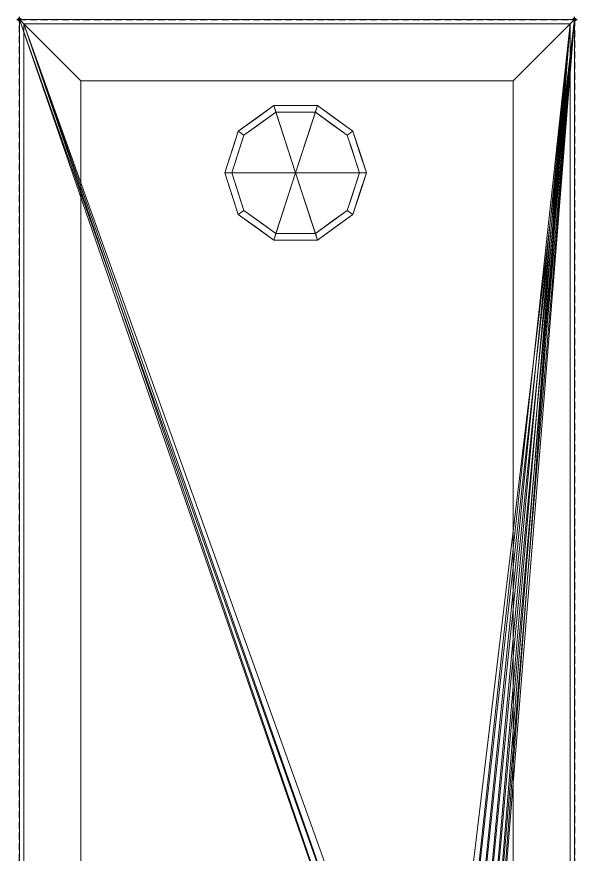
# Model space of a CAD drawing. Header units: millimetres. Extents: x -1 to 200, y -600 to 1.
# Drawn here: x -1 to 200, y -299.5 to 1 of the extents above; entities that cross this region are included whole.
import ezdxf

# ---------------------------------------------------------------- set-up
doc = ezdxf.new("R2010")
doc.units = ezdxf.units.MM
doc.header["$PDMODE"] = 34
doc.linetypes.add('NASCOSTA', pattern=[0.381, 0.254, -0.127])
for name, color, linetype in [('IQ_200_3D', 1, 'Continuous'), ('IQ_204_2D', 7, 'Continuous'), ('IQ_204_3D', 7, 'Continuous'), ('IQ_INS_3D', 3, 'Continuous')]:
    doc.layers.add(name, color=color, linetype=linetype)

msp = doc.modelspace()

# ---------------------------------------------------------------- linework, layer by layer
at = {"layer": 'IQ_204_2D', "linetype": 'NASCOSTA', "ltscale": 10}
for p, q in [((0, 0), (199, 0)), ((199, 0), (199, -599)), ((0, -599), (0, 0))]:
    msp.add_line(p, q, dxfattribs=at)
at = {"layer": 'IQ_INS_3D'}
for p in [(0, 0), (199, 0)]:
    msp.add_point(p, dxfattribs=at)

# ---------------------------------------------------------------- meshes
at = {"layer": 'IQ_200_3D', "lineweight": 5}
mesh = msp.add_polyface(dxfattribs=at)
corners = [(199, 0, 599), (0, 0, 599), (0, -554, 599), (22, -554, 599), (22, -22, 599), (177, -22, 599), (177, -554, 599), (199, -554, 599)]
mesh.append_faces([[corners[k] for k in face] for face in [(4, 1, 2, 3)]], dxfattribs={"vtx0": -1})
mesh.append_faces([[corners[k] for k in face] for face in [(7, 0, 5, 6)]], dxfattribs={"vtx1": -1})
mesh.append_faces([[corners[k] for k in face] for face in [(4, 5, 0, 1)]], dxfattribs={"vtx1": -1, "vtx3": -1})
mesh = msp.add_polyface(dxfattribs=at)
corners = [(199, 0, 599), (199, 0, 149), (0, 0, 149), (0, 0, 599)]
mesh.append_faces([[corners[k] for k in face] for face in [(0, 1, 2, 3)]])
mesh = msp.add_polyface(dxfattribs=at)
corners = [(0, 0, 599), (0, 0, 149), (0, -554, 149), (0, -554, 599)]
mesh.append_faces([[corners[k] for k in face] for face in [(0, 1, 2, 3)]])
mesh = msp.add_polyface(dxfattribs=at)
corners = [(22, -552.41, 149), (22, -554, 149), (0, -554, 149), (0, 0, 149), (199, 0, 149), (199, -554, 149), (177, -554, 149), (177, -552.41, 149), (165.45, -426.18, 149), (165.02, -422.9, 149), (163.75, -419.83, 149), (161.73, -417.2, 149), (159.1, -415.19, 149), (156.04, -413.92, 149), (152.75, -413.48, 149), (149.46, -413.92, 149), (146.4, -415.19, 149), (143.77, -417.2, 149), (141.75, -419.83, 149), (140.48, -422.9, 149), (140.05, -426.18, 149), (140.48, -429.47, 149), (141.75, -432.53, 149), (143.77, -435.17, 149), (146.4, -437.18, 149), (149.46, -438.45, 149), (152.75, -438.88, 149), (156.04, -438.45, 149), (159.1, -437.18, 149), (161.73, -435.17, 149), (163.75, -432.53, 149), (165.02, -429.47, 149)]
mesh.append_faces([[corners[k] for k in face] for face in [(26, 7, 25), (14, 4, 13), (24, 0, 23), (20, 2, 19), (15, 4, 14)]], dxfattribs={"vtx0": -1, "vtx1": -1})
mesh.append_faces([[corners[k] for k in face] for face in [(5, 7, 28, 29)]], dxfattribs={"vtx0": -1, "vtx1": -1, "vtx3": -1})
mesh.append_faces([[corners[k] for k in face] for face in [(5, 29, 30), (5, 30, 31), (4, 9, 10), (9, 4, 5, 8), (3, 17, 18, 2)]], dxfattribs={"vtx0": -1, "vtx2": -1})
mesh.append_faces([[corners[k] for k in face] for face in [(1, 2, 0)]], dxfattribs={"vtx1": -1})
mesh.append_faces([[corners[k] for k in face] for face in [(26, 27, 7), (27, 28, 7), (31, 8, 5), (10, 11, 4), (12, 13, 4), (11, 12, 4), (22, 23, 0), (21, 22, 0), (16, 17, 3), (18, 19, 2)]], dxfattribs={"vtx1": -1, "vtx2": -1})
mesh.append_faces([[corners[k] for k in face] for face in [(20, 21, 0, 2)]], dxfattribs={"vtx1": -1, "vtx2": -1, "vtx3": -1})
mesh.append_faces([[corners[k] for k in face] for face in [(24, 25, 7, 0), (3, 4, 15, 16)]], dxfattribs={"vtx1": -1, "vtx3": -1})
mesh.append_faces([[corners[k] for k in face] for face in [(5, 6, 7)]], dxfattribs={"vtx2": -1})
mesh = msp.add_polyface(dxfattribs=at)
corners = [(199, -554, 599), (199, -554, 149), (199, 0, 149), (199, 0, 599)]
mesh.append_faces([[corners[k] for k in face] for face in [(0, 1, 2, 3)]])
mesh = msp.add_polyface(dxfattribs=at)
corners = [(177, -22, 597.41), (22, -22, 597.41), (22, -477.41, 597.41), (1.59, -477.41, 597.41), (1.59, -1.59, 597.41), (197.41, -1.59, 597.41), (197.41, -477.41, 597.41), (177, -477.41, 597.41)]
mesh.append_faces([[corners[k] for k in face] for face in [(0, 5, 6, 7)]], dxfattribs={"vtx0": -1})
mesh.append_faces([[corners[k] for k in face] for face in [(3, 4, 1, 2)]], dxfattribs={"vtx1": -1})
mesh.append_faces([[corners[k] for k in face] for face in [(0, 1, 4, 5)]], dxfattribs={"vtx1": -1, "vtx3": -1})
mesh = msp.add_polyface(dxfattribs=at)
corners = [(1.59, -1.59, 597.41), (1.59, -1.59, 194), (197.41, -1.59, 194), (197.41, -1.59, 597.41)]
mesh.append_faces([[corners[k] for k in face] for face in [(0, 1, 2, 3)]])
mesh = msp.add_polyface(dxfattribs=at)
corners = [(1.59, -1.59, 194), (1.59, -1.59, 597.41), (1.59, -477.41, 597.41), (1.59, -477.41, 595.82), (1.59, -550.82, 595.82), (1.59, -550.82, 554.24), (1.59, -552.41, 554.24), (1.59, -552.41, 194)]
mesh.append_faces([[corners[k] for k in face] for face in [(7, 5, 6)]], dxfattribs={"vtx0": -1})
mesh.append_faces([[corners[k] for k in face] for face in [(5, 7, 3)]], dxfattribs={"vtx0": -1, "vtx1": -1, "vtx2": -1})
mesh.append_faces([[corners[k] for k in face] for face in [(3, 7, 0, 1)]], dxfattribs={"vtx0": -1, "vtx3": -1})
mesh.append_faces([[corners[k] for k in face] for face in [(4, 5, 3)]], dxfattribs={"vtx1": -1})
mesh.append_faces([[corners[k] for k in face] for face in [(1, 2, 3)]], dxfattribs={"vtx2": -1})
mesh = msp.add_polyface(dxfattribs=at)
corners = [(22, -552.41, 194), (177, -552.41, 194), (197.41, -552.41, 194), (197.41, -1.59, 194), (1.59, -1.59, 194), (1.59, -552.41, 194), (140.05, -426.18, 194), (140.48, -422.9, 194), (141.75, -419.83, 194), (143.77, -417.2, 194), (146.4, -415.19, 194), (149.46, -413.92, 194), (152.75, -413.48, 194), (156.04, -413.92, 194), (159.1, -415.19, 194), (161.73, -417.2, 194), (163.75, -419.83, 194), (165.02, -422.9, 194), (165.45, -426.18, 194), (165.02, -429.47, 194), (163.75, -432.53, 194), (161.73, -435.17, 194), (159.1, -437.18, 194), (156.04, -438.45, 194), (152.75, -438.88, 194), (149.46, -438.45, 194), (146.4, -437.18, 194), (143.77, -435.17, 194), (141.75, -432.53, 194), (140.48, -429.47, 194)]
mesh.append_faces([[corners[k] for k in face] for face in [(17, 3, 16), (19, 2, 18), (13, 3, 12), (29, 0, 28), (26, 1, 25)]], dxfattribs={"vtx0": -1, "vtx1": -1})
mesh.append_faces([[corners[k] for k in face] for face in [(22, 1, 2, 21), (2, 20, 21), (1, 24, 25), (4, 9, 10), (5, 7, 8), (0, 29, 6, 5)]], dxfattribs={"vtx0": -1, "vtx2": -1})
mesh.append_faces([[corners[k] for k in face] for face in [(13, 14, 3), (15, 16, 3), (14, 15, 3), (19, 20, 2), (23, 24, 1), (22, 23, 1), (10, 11, 4), (27, 28, 0), (6, 7, 5)]], dxfattribs={"vtx1": -1, "vtx2": -1})
mesh.append_faces([[corners[k] for k in face] for face in [(2, 3, 17, 18), (11, 12, 3, 4), (8, 9, 4, 5), (0, 1, 26, 27)]], dxfattribs={"vtx1": -1, "vtx3": -1})
mesh = msp.add_polyface(dxfattribs=at)
corners = [(197.41, -1.59, 597.41), (197.41, -1.59, 194), (197.41, -552.41, 194), (197.41, -552.41, 554.24), (197.41, -550.82, 554.24), (197.41, -550.82, 595.82), (197.41, -477.41, 595.82), (197.41, -477.41, 597.41)]
mesh.append_faces([[corners[k] for k in face] for face in [(4, 2, 3)]], dxfattribs={"vtx0": -1})
mesh.append_faces([[corners[k] for k in face] for face in [(2, 4, 6, 1)]], dxfattribs={"vtx0": -1, "vtx1": -1, "vtx2": -1})
mesh.append_faces([[corners[k] for k in face] for face in [(5, 6, 4)]], dxfattribs={"vtx1": -1})
mesh.append_faces([[corners[k] for k in face] for face in [(6, 7, 0, 1)]], dxfattribs={"vtx3": -1})
mesh = msp.add_polyface(dxfattribs=at)
corners = [(22, -22, 599), (22, -554, 599), (22, -554, 149), (22, -552.41, 149), (22, -552.41, 194), (22, -552.41, 554.24), (22, -552.41, 597.41), (22, -477.41, 597.41), (22, -22, 597.41)]
mesh.append_faces([[corners[k] for k in face] for face in [(7, 1, 6)]], dxfattribs={"vtx0": -1, "vtx1": -1})
mesh.append_faces([[corners[k] for k in face] for face in [(0, 1, 7, 8)]], dxfattribs={"vtx1": -1})
mesh.append_faces([[corners[k] for k in face] for face in [(5, 6, 1, 4)]], dxfattribs={"vtx1": -1, "vtx2": -1})
mesh.append_faces([[corners[k] for k in face] for face in [(2, 3, 4, 1)]], dxfattribs={"vtx2": -1})
mesh = msp.add_polyface(dxfattribs=at)
corners = [(22, -22, 599), (22, -22, 597.41), (177, -22, 597.41), (177, -22, 599)]
mesh.append_faces([[corners[k] for k in face] for face in [(0, 1, 2, 3)]])
mesh = msp.add_polyface(dxfattribs=at)
corners = [(177, -554, 599), (177, -22, 599), (177, -22, 597.41), (177, -477.41, 597.41), (177, -552.41, 597.41), (177, -552.41, 554.24), (177, -552.41, 194), (177, -552.41, 149), (177, -554, 149)]
mesh.append_faces([[corners[k] for k in face] for face in [(0, 4, 5, 6)]], dxfattribs={"vtx0": -1, "vtx3": -1})
mesh.append_faces([[corners[k] for k in face] for face in [(8, 0, 6, 7)]], dxfattribs={"vtx1": -1})
mesh.append_faces([[corners[k] for k in face] for face in [(0, 1, 3, 4)]], dxfattribs={"vtx1": -1, "vtx3": -1})
mesh.append_faces([[corners[k] for k in face] for face in [(1, 2, 3)]], dxfattribs={"vtx2": -1})
at = {"layer": 'IQ_204_3D', "lineweight": 5}
mesh = msp.add_polyface(dxfattribs=at)
corners = [(99, -55, 149), (124.4, -55, 149), (119.55, -40.07, 149), (106.85, -30.84, 149), (91.15, -30.84, 149), (78.45, -40.07, 149), (73.6, -55, 149)]
mesh.append_faces([[corners[k] for k in face] for face in [(0, 4, 5, 6)]], dxfattribs={"vtx0": -1})
mesh.append_faces([[corners[k] for k in face] for face in [(4, 0, 3)]], dxfattribs={"vtx0": -1, "vtx1": -1})
mesh.append_faces([[corners[k] for k in face] for face in [(0, 1, 2, 3)]], dxfattribs={"vtx3": -1})
mesh = msp.add_polyface(dxfattribs=at)
corners = [(73.6, -55, 149), (78.45, -40.07, 149), (91.15, -30.84, 149), (106.85, -30.84, 149), (119.55, -40.07, 149), (124.4, -55, 149), (124.4, -55, 19.05), (119.55, -40.07, 19.05), (106.85, -30.84, 19.05), (91.15, -30.84, 19.05), (78.45, -40.07, 19.05), (73.6, -55, 19.05), (122.58, -49.38, 149), (121.97, -47.54, 19.05), (113.2, -35.46, 19.05), (113.2, -35.46, 149), (99, -30.84, 149), (99, -30.84, 19.05), (84.8, -35.46, 19.05), (84.8, -35.46, 149), (75.42, -49.38, 19.05), (76.03, -47.54, 149), (121.06, -44.73, 149), (76.94, -44.73, 19.05)]
mesh.append_faces([[corners[k] for k in face] for face in [(6, 12, 5)]], dxfattribs={"vtx0": -1})
mesh.append_faces([[corners[k] for k in face] for face in [(23, 1, 10), (22, 7, 4), (7, 22, 13), (1, 23, 21)]], dxfattribs={"vtx0": -1, "vtx1": -1})
mesh.append_faces([[corners[k] for k in face] for face in [(12, 6, 13), (20, 0, 21)]], dxfattribs={"vtx0": -1, "vtx2": -1})
mesh.append_faces([[corners[k] for k in face] for face in [(22, 12, 13), (23, 20, 21)]], dxfattribs={"vtx1": -1, "vtx2": -1})
mesh.append_faces([[corners[k] for k in face] for face in [(15, 4, 7, 14), (3, 15, 14, 8), (17, 9, 2, 16), (19, 2, 9, 18), (18, 10, 1, 19), (16, 3, 8, 17)]], dxfattribs={"vtx1": -1, "vtx3": -1})
mesh.append_faces([[corners[k] for k in face] for face in [(20, 11, 0)]], dxfattribs={"vtx2": -1})
mesh = msp.add_polyface(dxfattribs=at)
corners = [(73.6, -55, 19.05), (78.45, -40.07, 19.05), (91.15, -30.84, 19.05), (106.85, -30.84, 19.05), (119.55, -40.07, 19.05), (124.4, -55, 19.05), (121.9, -55, 19.05), (117.53, -41.54, 19.05), (106.08, -33.22, 19.05), (91.92, -33.22, 19.05), (80.47, -41.54, 19.05), (76.1, -55, 19.05)]
mesh.append_faces([[corners[k] for k in face] for face in [(1, 10, 11, 0)]], dxfattribs={"vtx0": -1})
mesh.append_faces([[corners[k] for k in face] for face in [(3, 8, 9, 2), (2, 9, 10, 1)]], dxfattribs={"vtx0": -1, "vtx2": -1})
mesh.append_faces([[corners[k] for k in face] for face in [(3, 4, 7, 8)]], dxfattribs={"vtx1": -1, "vtx3": -1})
mesh.append_faces([[corners[k] for k in face] for face in [(4, 5, 6, 7)]], dxfattribs={"vtx3": -1})
mesh = msp.add_polyface(dxfattribs=at)
corners = [(76.1, -55, 19.05), (80.47, -41.54, 19.05), (91.92, -33.22, 19.05), (106.08, -33.22, 19.05), (117.53, -41.54, 19.05), (121.9, -55, 19.05), (121.9, -55, 0), (117.53, -41.54, 0), (106.08, -33.22, 0), (91.92, -33.22, 0), (80.47, -41.54, 0), (76.1, -55, 0), (119.24, -46.8, 0), (119.71, -48.27, 19.05), (111.8, -37.38, 19.05), (111.8, -37.38, 0), (99, -33.22, 19.05), (99, -33.22, 0), (86.2, -37.38, 19.05), (86.2, -37.38, 0), (78.76, -46.8, 19.05), (78.29, -48.27, 0), (120.57, -50.9, 0), (77.43, -50.9, 19.05)]
mesh.append_faces([[corners[k] for k in face] for face in [(22, 5, 6), (23, 11, 0)]], dxfattribs={"vtx0": -1})
mesh.append_faces([[corners[k] for k in face] for face in [(7, 4, 12), (11, 23, 21), (5, 22, 13)]], dxfattribs={"vtx0": -1, "vtx1": -1})
mesh.append_faces([[corners[k] for k in face] for face in [(14, 15, 8, 3), (15, 14, 4, 7), (12, 4, 13), (16, 17, 9, 2), (18, 19, 10, 1), (19, 18, 2, 9), (10, 20, 1), (3, 8, 17, 16), (20, 10, 21)]], dxfattribs={"vtx0": -1, "vtx2": -1})
mesh.append_faces([[corners[k] for k in face] for face in [(22, 12, 13), (23, 20, 21)]], dxfattribs={"vtx1": -1, "vtx2": -1})
mesh = msp.add_polyface(dxfattribs=at)
corners = [(76.1, -55, 0), (80.47, -41.54, 0), (91.92, -33.22, 0), (106.08, -33.22, 0), (117.53, -41.54, 0), (121.9, -55, 0), (99, -55, 0)]
mesh.append_faces([[corners[k] for k in face] for face in [(3, 6, 2)]], dxfattribs={"vtx0": -1, "vtx1": -1})
mesh.append_faces([[corners[k] for k in face] for face in [(1, 2, 6, 0)]], dxfattribs={"vtx1": -1})
mesh.append_faces([[corners[k] for k in face] for face in [(4, 5, 6, 3)]], dxfattribs={"vtx2": -1})
mesh = msp.add_polyface(dxfattribs=at)
corners = [(99, -55, 149), (73.6, -55, 149), (78.45, -69.93, 149), (91.15, -79.16, 149), (106.85, -79.16, 149), (119.55, -69.93, 149), (124.4, -55, 149)]
mesh.append_faces([[corners[k] for k in face] for face in [(0, 4, 5, 6)]], dxfattribs={"vtx0": -1})
mesh.append_faces([[corners[k] for k in face] for face in [(0, 3, 4)]], dxfattribs={"vtx0": -1, "vtx2": -1})
mesh.append_faces([[corners[k] for k in face] for face in [(0, 1, 2, 3)]], dxfattribs={"vtx3": -1})
mesh = msp.add_polyface(dxfattribs=at)
corners = [(124.4, -55, 149), (119.55, -69.93, 149), (106.85, -79.16, 149), (91.15, -79.16, 149), (78.45, -69.93, 149), (73.6, -55, 149), (73.6, -55, 19.05), (78.45, -69.93, 19.05), (91.15, -79.16, 19.05), (106.85, -79.16, 19.05), (119.55, -69.93, 19.05), (124.4, -55, 19.05), (84.8, -74.54, 149), (84.8, -74.54, 19.05), (76.03, -62.46, 19.05), (76.03, -62.46, 149), (99, -79.16, 149), (99, -79.16, 19.05), (113.2, -74.54, 19.05), (113.2, -74.54, 149), (122.58, -60.62, 19.05), (121.97, -62.46, 149), (121.06, -65.27, 19.05)]
mesh.append_faces([[corners[k] for k in face] for face in [(14, 15, 5, 6)]], dxfattribs={"vtx0": -1})
mesh.append_faces([[corners[k] for k in face] for face in [(1, 22, 21), (22, 1, 10)]], dxfattribs={"vtx0": -1, "vtx1": -1})
mesh.append_faces([[corners[k] for k in face] for face in [(20, 0, 21)]], dxfattribs={"vtx0": -1, "vtx2": -1})
mesh.append_faces([[corners[k] for k in face] for face in [(22, 20, 21)]], dxfattribs={"vtx1": -1, "vtx2": -1})
mesh.append_faces([[corners[k] for k in face] for face in [(3, 12, 13, 8), (12, 4, 7, 13), (4, 15, 14, 7), (17, 9, 2, 16), (19, 2, 9, 18), (1, 19, 18, 10), (16, 3, 8, 17)]], dxfattribs={"vtx1": -1, "vtx3": -1})
mesh.append_faces([[corners[k] for k in face] for face in [(20, 11, 0)]], dxfattribs={"vtx2": -1})
mesh = msp.add_polyface(dxfattribs=at)
corners = [(124.4, -55, 19.05), (119.55, -69.93, 19.05), (106.85, -79.16, 19.05), (91.15, -79.16, 19.05), (78.45, -69.93, 19.05), (73.6, -55, 19.05), (76.1, -55, 19.05), (80.47, -68.46, 19.05), (91.92, -76.78, 19.05), (106.08, -76.78, 19.05), (117.53, -68.46, 19.05), (121.9, -55, 19.05)]
mesh.append_faces([[corners[k] for k in face] for face in [(10, 1, 2, 9)]], dxfattribs={"vtx0": -1, "vtx2": -1})
mesh.append_faces([[corners[k] for k in face] for face in [(6, 7, 4, 5)]], dxfattribs={"vtx1": -1})
mesh.append_faces([[corners[k] for k in face] for face in [(8, 9, 2, 3), (7, 8, 3, 4)]], dxfattribs={"vtx1": -1, "vtx3": -1})
mesh.append_faces([[corners[k] for k in face] for face in [(11, 0, 1, 10)]], dxfattribs={"vtx2": -1})
mesh = msp.add_polyface(dxfattribs=at)
corners = [(121.9, -55, 19.05), (117.53, -68.46, 19.05), (106.08, -76.78, 19.05), (91.92, -76.78, 19.05), (80.47, -68.46, 19.05), (76.1, -55, 19.05), (76.1, -55, 0), (80.47, -68.46, 0), (91.92, -76.78, 0), (106.08, -76.78, 0), (117.53, -68.46, 0), (121.9, -55, 0), (78.76, -63.2, 0), (78.29, -61.73, 19.05), (86.2, -72.62, 19.05), (86.2, -72.62, 0), (99, -76.78, 19.05), (99, -76.78, 0), (119.24, -63.2, 0), (119.71, -61.73, 19.05), (111.8, -72.62, 19.05), (111.8, -72.62, 0), (77.43, -59.1, 0), (120.57, -59.1, 0)]
mesh.append_faces([[corners[k] for k in face] for face in [(22, 5, 6)]], dxfattribs={"vtx0": -1})
mesh.append_faces([[corners[k] for k in face] for face in [(7, 4, 12), (18, 1, 10), (5, 22, 13), (1, 18, 19), (19, 23, 0)]], dxfattribs={"vtx0": -1, "vtx1": -1})
mesh.append_faces([[corners[k] for k in face] for face in [(15, 14, 4, 7), (14, 15, 8, 3), (19, 18, 23), (9, 2, 16), (12, 4, 13), (20, 21, 10, 1), (2, 9, 21, 20)]], dxfattribs={"vtx0": -1, "vtx2": -1})
mesh.append_faces([[corners[k] for k in face] for face in [(8, 17, 3), (22, 12, 13)]], dxfattribs={"vtx1": -1, "vtx2": -1})
mesh.append_faces([[corners[k] for k in face] for face in [(16, 3, 17, 9)]], dxfattribs={"vtx1": -1, "vtx3": -1})
mesh.append_faces([[corners[k] for k in face] for face in [(23, 11, 0)]], dxfattribs={"vtx2": -1})
mesh = msp.add_polyface(dxfattribs=at)
corners = [(121.9, -55, 0), (117.53, -68.46, 0), (106.08, -76.78, 0), (91.92, -76.78, 0), (80.47, -68.46, 0), (76.1, -55, 0), (99, -55, 0)]
mesh.append_faces([[corners[k] for k in face] for face in [(1, 2, 6, 0)]], dxfattribs={"vtx1": -1})
mesh.append_faces([[corners[k] for k in face] for face in [(2, 3, 6)]], dxfattribs={"vtx1": -1, "vtx2": -1})
mesh.append_faces([[corners[k] for k in face] for face in [(4, 5, 6, 3)]], dxfattribs={"vtx2": -1})

doc.saveas('drawing.dxf')
